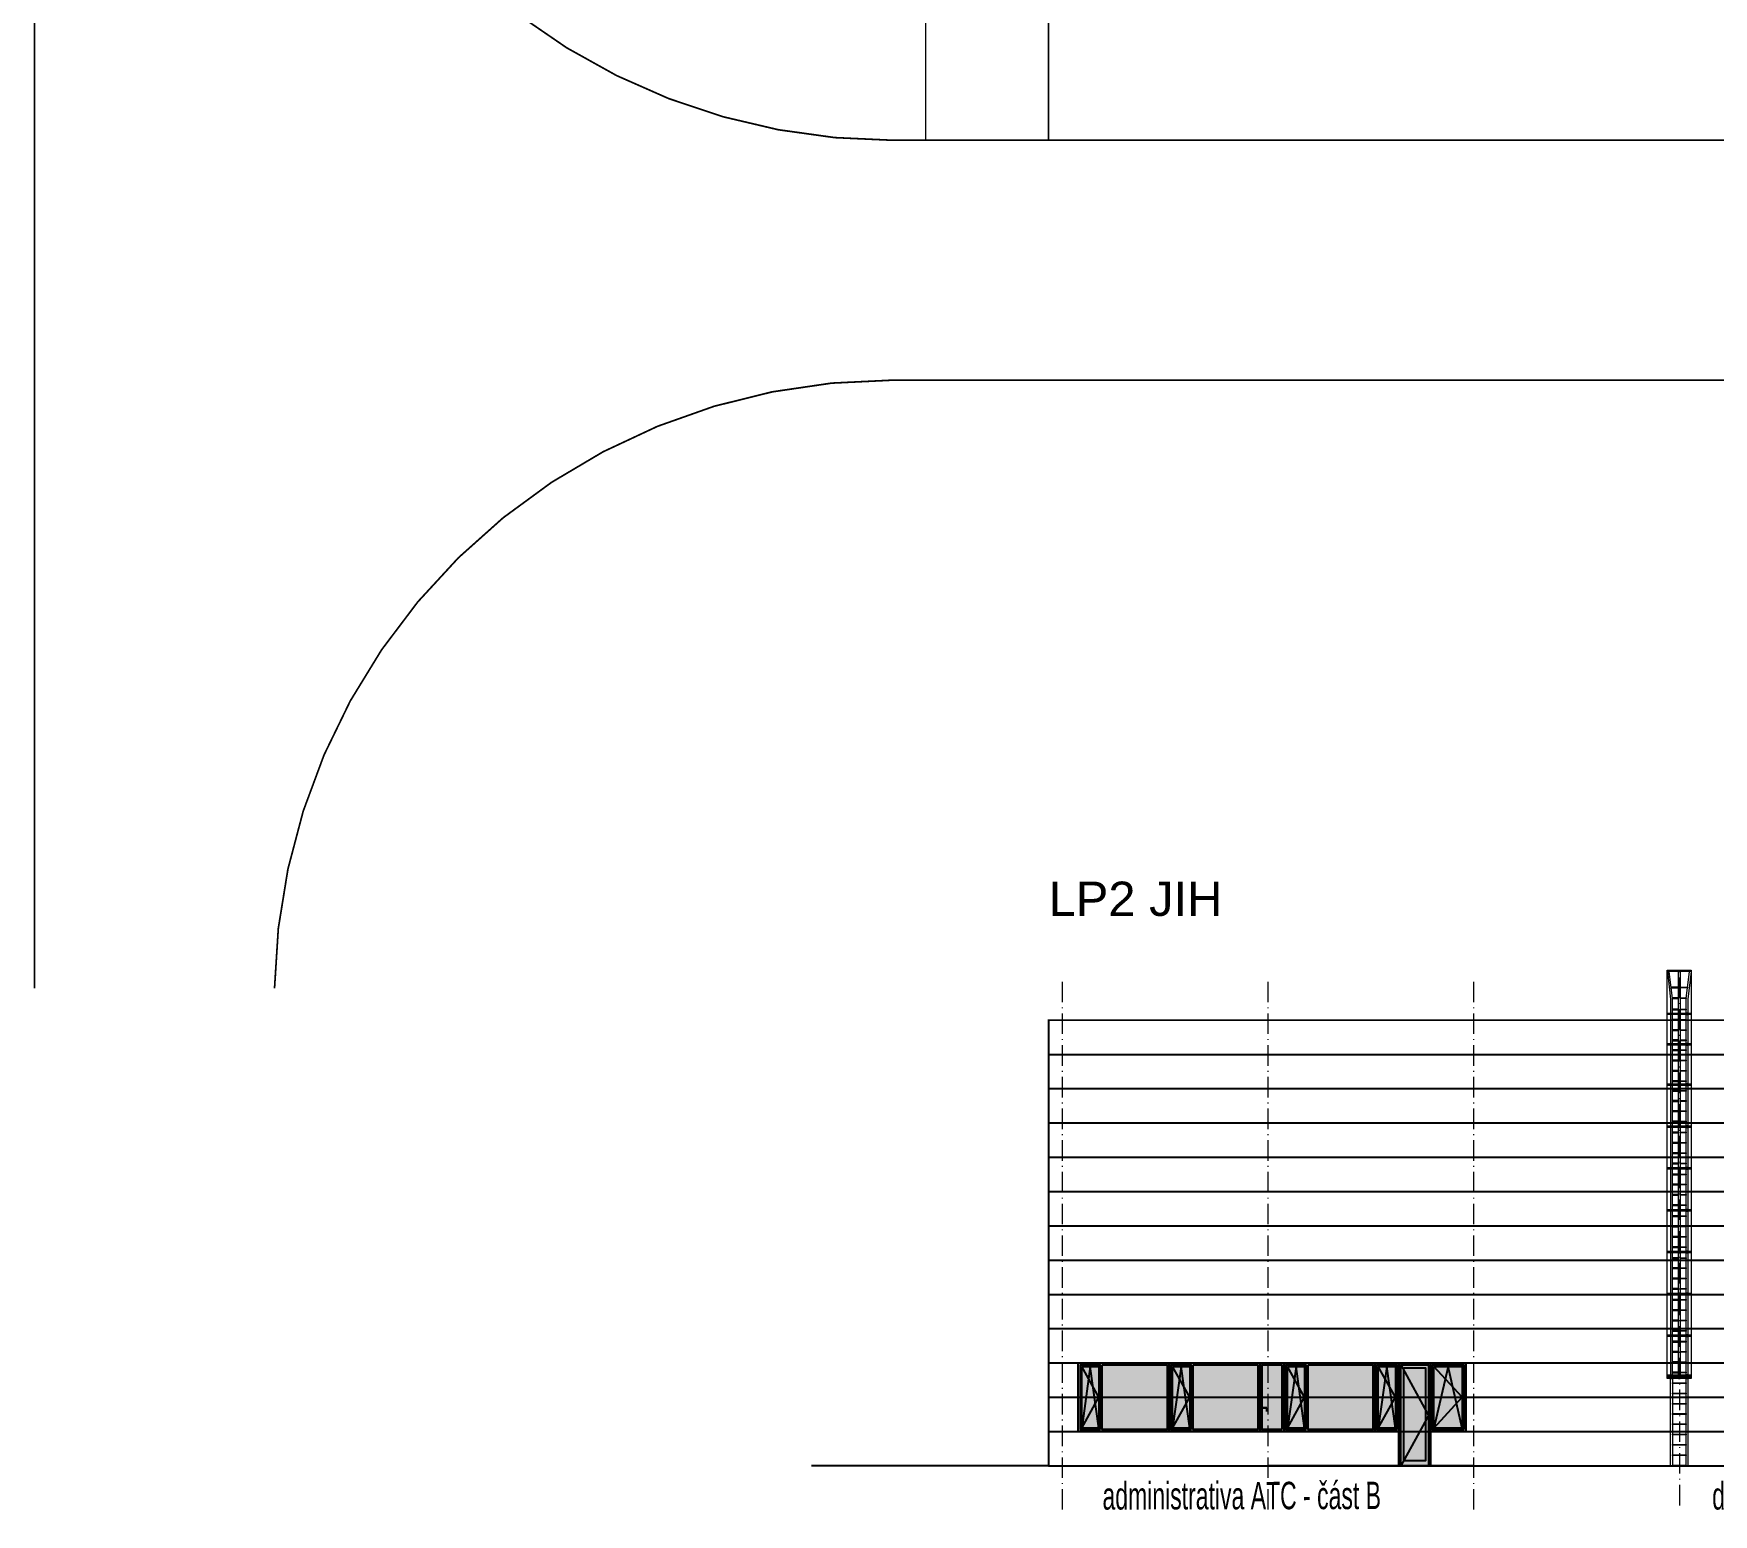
# Model space of a CAD drawing. Header units: millimetres. Extents: x 325046 to 1268204, y 1875583 to 2761998.
# Drawn here: x 676079 to 725072, y 2409279 to 2452473 of the extents above; entities that cross this region are included whole.
import ezdxf

# ---------------------------------------------------------------- set-up
doc = ezdxf.new("R2010")
doc.units = ezdxf.units.MM
doc.header["$LTSCALE"] = 100
doc.linetypes.add('ACAD_ISO10W100', pattern=[18.5, 12, -3, 0.5, -3])
doc.layers.add('__skitz SPOT', color=6, linetype='Continuous', plot=False)
for name, color, linetype in [('FASÁDY - okna - PŮDORYS', 8, 'Continuous'), ('FASÁDY kresba', 7, 'Continuous'), ('OKNA - RASTR', 5, 'Continuous'), ('Popis - dílčí', 5, 'Continuous')]:
    doc.layers.add(name, color=color, linetype=linetype)
for name, color, linetype, lineweight in [('FASÁDY filling', 7, 'Continuous', 5), ('LP FASÁDY kresba', 7, 'Continuous', 13), ('Objekty - osy', 5, 'ACAD_ISO10W100', 20), ('ŠFAF - okna', 8, 'Continuous', 13)]:
    doc.layers.add(name, color=color, linetype=linetype, lineweight=lineweight)
for name, color, linetype, lineweight, true_color in [('Komunikace - obrys - 1.etapa', 7, 'Continuous', 15, 0x901be4), ('Manipulační - obrys - 1. etapa', 7, 'Continuous', 13, 0x1a63a8), ('POŽÁRNÍ ŽEBŘÍK', 7, 'Continuous', 13, 0x4752b3), ('Pěší - obrys - 1. etapa', 7, 'Continuous', 13, 0x1a63a8), ('PŘÍČKY - SDK', 7, 'Continuous', 30, 0x6a1174)]:
    doc.layers.add(name, color=color, linetype=linetype, lineweight=lineweight, true_color=true_color)
doc.styles.add('ARIAL', font='arial.ttf')
doc.styles.add('ROZPISKA', font='arial.ttf', dxfattribs={"width": 0.6})

# ---------------------------------------------------------------- blocks, each defined once
blk = doc.blocks.new('okno 2')
at = {"layer": 'FASÁDY filling'}
h = blk.add_hatch(color=149, dxfattribs=at)
h.paths.add_polyline_path([(554541, 2544670), (552541, 2544670), (552541, 2543970), (554541, 2543970)])
h.paths.add_polyline_path([(554481, 2544030), (552601, 2544030), (552601, 2544610), (554481, 2544610)], flags=16)
h.paths.add_polyline_path([(554481, 2544610), (552601, 2544610), (552601, 2544030), (554481, 2544030)], flags=16)
at = {"layer": 'OKNA - RASTR'}
blk.add_lwpolyline([(552541, 2543970), (552541, 2544670), (554541, 2544670), (554541, 2543970), (552541, 2543970)], dxfattribs=at)
blk.add_lwpolyline([(552601, 2544030), (552601, 2544610), (554481, 2544610), (554481, 2544030)], close=True, dxfattribs=at)
blk = doc.blocks.new('OKNO1')
at = {"layer": 'FASÁDY filling'}
h = blk.add_hatch(color=149, dxfattribs=at)
h.paths.add_polyline_path([(554541, 2542543), (552541, 2542543), (552541, 2539893), (554541, 2539893)])
h.paths.add_polyline_path([(554481, 2541903), (552601, 2541903), (552601, 2542483), (554481, 2542483)], flags=16)
h.paths.add_polyline_path([(554481, 2541843), (554481, 2539953), (552601, 2539953), (552601, 2541843)], flags=16)
h = blk.add_hatch(color=149, dxfattribs=at)
h.paths.add_polyline_path([(554481, 2542483), (552601, 2542483), (552601, 2541903), (554481, 2541903)])
h.paths.add_polyline_path([(554441, 2542443), (554441, 2541943), (552641, 2541943), (552641, 2542443)], flags=16)
at = {"layer": 'ŠFAF - okna'}
h = blk.add_hatch(color=256, dxfattribs=at)
h.set_gradient(color1=(33, 33, 33), color2=(171, 171, 171))
h.paths.add_polyline_path([(554441, 2541943), (554441, 2542443), (552641, 2542443), (552641, 2541943)])
h.paths.add_polyline_path([(552601, 2539953), (554481, 2539953), (554481, 2541843), (552601, 2541843)])
at = {"layer": 'FASÁDY - okna - PŮDORYS'}
blk.add_lwpolyline([(554441, 2542443), (554441, 2541943), (552641, 2541943), (552641, 2542443)], close=True, dxfattribs=at)
blk.add_lwpolyline([(552641, 2541943), (554441, 2542193), (552641, 2542443), (553541, 2541943), (554441, 2542443)], dxfattribs=at)
at = {"layer": 'OKNA - RASTR'}
blk.add_lwpolyline([(554541, 2542543), (554541, 2539893), (552541, 2539893), (552541, 2542543)], close=True, dxfattribs=at)
for points in [[(552601, 2541903), (552601, 2542483), (554481, 2542483), (554481, 2541903), (552601, 2541903)], [(554481, 2541843), (554481, 2539953), (552601, 2539953), (552601, 2541843), (554481, 2541843)]]:
    blk.add_lwpolyline(points, dxfattribs=at)
blk = doc.blocks.new('A$C4ECB046A')
at = {"layer": 'POŽÁRNÍ ŽEBŘÍK'}
for points in [[(700, 14460), (700, 2549), (0, 2549), (0, 14460)], [(696, 14460), (696, 14420), (0, 14420), (0, 14460)], [(375, 14420), (375, 13199), (325, 13199), (325, 14420)], [(113, 13965), (113, 13945), (325, 13945), (325, 13965)], [(587, 13965), (587, 13945), (375, 13945), (375, 13965)], [(150, 13649), (150, 13629), (325, 13629), (325, 13649)], [(150, 13320), (150, 13300), (325, 13300), (325, 13320)], [(550, 13649), (550, 13629), (375, 13629), (375, 13649)], [(550, 13320), (550, 13300), (375, 13300), (375, 13320)], [(700, 13199), (700, 13160), (0, 13160), (0, 13199)], [(100, 13160), (100, 12319), (150, 12319), (150, 13160)], [(150, 13020), (150, 13000), (325, 13000), (325, 13020)], [(375, 13160), (375, 12319), (325, 12319), (325, 13160)], [(550, 13020), (550, 13000), (375, 13000), (375, 13020)], [(600, 13160), (600, 12319), (550, 12319), (550, 13160)], [(700, 12320), (700, 12269), (0, 12269), (0, 12320)], [(100, 12269), (100, 11139), (150, 11139), (150, 12269)], [(150, 12720), (150, 12700), (325, 12700), (325, 12720)], [(150, 12420), (150, 12400), (325, 12400), (325, 12420)], [(375, 12269), (375, 11139), (325, 11139), (325, 12269)], [(550, 12720), (550, 12700), (375, 12700), (375, 12720)], [(550, 12420), (550, 12400), (375, 12400), (375, 12420)], [(600, 12269), (600, 11139), (550, 11139), (550, 12269)], [(150, 12130), (150, 12110), (325, 12110), (325, 12130)], [(150, 11830), (150, 11810), (325, 11810), (325, 11830)], [(550, 12130), (550, 12110), (375, 12110), (375, 12130)], [(550, 11830), (550, 11810), (375, 11810), (375, 11830)], [(150, 11530), (150, 11510), (325, 11510), (325, 11530)], [(550, 11530), (550, 11510), (375, 11510), (375, 11530)], [(700, 11139), (700, 11089), (0, 11089), (0, 11139)], [(100, 11089), (100, 9919), (150, 9919), (150, 11089)], [(150, 11230), (150, 11210), (325, 11210), (325, 11230)], [(150, 10950), (150, 10930), (325, 10930), (325, 10950)], [(375, 11089), (375, 9919), (325, 9919), (325, 11089)], [(550, 11230), (550, 11210), (375, 11210), (375, 11230)], [(550, 10950), (550, 10930), (375, 10930), (375, 10950)], [(600, 11089), (600, 9919), (550, 9919), (550, 11089)], [(150, 10650), (150, 10630), (325, 10630), (325, 10650)], [(150, 10350), (150, 10330), (325, 10330), (325, 10350)], [(550, 10650), (550, 10630), (375, 10630), (375, 10650)], [(550, 10350), (550, 10330), (375, 10330), (375, 10350)], [(700, 9919), (700, 9869), (0, 9869), (0, 9919)], [(100, 9869), (100, 8699), (150, 8699), (150, 9869)], [(150, 10050), (150, 10030), (325, 10030), (325, 10050)], [(375, 9869), (375, 8699), (325, 8699), (325, 9869)], [(550, 10050), (550, 10030), (375, 10030), (375, 10050)], [(600, 9869), (600, 8699), (550, 8699), (550, 9869)], [(150, 9730), (150, 9710), (325, 9710), (325, 9730)], [(150, 9430), (150, 9410), (325, 9410), (325, 9430)], [(550, 9730), (550, 9710), (375, 9710), (375, 9730)], [(550, 9430), (550, 9410), (375, 9410), (375, 9430)], [(150, 9130), (150, 9110), (325, 9110), (325, 9130)], [(150, 8830), (150, 8810), (325, 8810), (325, 8830)], [(550, 9130), (550, 9110), (375, 9110), (375, 9130)], [(550, 8830), (550, 8810), (375, 8810), (375, 8830)], [(700, 8699), (700, 8649), (0, 8649), (0, 8699)], [(100, 8649), (100, 7479), (150, 7479), (150, 8649)], [(150, 8510), (150, 8490), (325, 8490), (325, 8510)], [(375, 8649), (375, 7479), (325, 7479), (325, 8649)], [(550, 8510), (550, 8490), (375, 8490), (375, 8510)], [(600, 8649), (600, 7479), (550, 7479), (550, 8649)], [(150, 8210), (150, 8190), (325, 8190), (325, 8210)], [(150, 7910), (150, 7890), (325, 7890), (325, 7910)], [(550, 8210), (550, 8190), (375, 8190), (375, 8210)], [(550, 7910), (550, 7890), (375, 7890), (375, 7910)], [(700, 7479), (700, 7429), (0, 7429), (0, 7479)], [(100, 7429), (100, 6259), (150, 6259), (150, 7429)], [(150, 7610), (150, 7590), (325, 7590), (325, 7610)], [(375, 7429), (375, 6259), (325, 6259), (325, 7429)], [(550, 7610), (550, 7590), (375, 7590), (375, 7610)], [(600, 7429), (600, 6259), (550, 6259), (550, 7429)], [(150, 7290), (150, 7270), (325, 7270), (325, 7290)], [(150, 6990), (150, 6970), (325, 6970), (325, 6990)], [(550, 7290), (550, 7270), (375, 7270), (375, 7290)], [(550, 6990), (550, 6970), (375, 6970), (375, 6990)], [(150, 6690), (150, 6670), (325, 6670), (325, 6690)], [(150, 6390), (150, 6370), (325, 6370), (325, 6390)], [(550, 6690), (550, 6670), (375, 6670), (375, 6690)], [(550, 6390), (550, 6370), (375, 6370), (375, 6390)], [(700, 6259), (700, 6209), (0, 6209), (0, 6259)], [(100, 6209), (100, 5039), (150, 5039), (150, 6209)], [(150, 6070), (150, 6050), (325, 6050), (325, 6070)], [(375, 6209), (375, 5039), (325, 5039), (325, 6209)], [(550, 6070), (550, 6050), (375, 6050), (375, 6070)], [(600, 6209), (600, 5039), (550, 5039), (550, 6209)], [(150, 5770), (150, 5750), (325, 5750), (325, 5770)], [(150, 5470), (150, 5450), (325, 5450), (325, 5470)], [(550, 5770), (550, 5750), (375, 5750), (375, 5770)], [(550, 5470), (550, 5450), (375, 5450), (375, 5470)], [(700, 5039), (700, 4989), (0, 4989), (0, 5039)], [(100, 4989), (100, 3819), (150, 3819), (150, 4989)], [(150, 5170), (150, 5150), (325, 5150), (325, 5170)], [(375, 4989), (375, 3819), (325, 3819), (325, 4989)], [(550, 5170), (550, 5150), (375, 5150), (375, 5170)], [(600, 4989), (600, 3819), (550, 3819), (550, 4989)], [(150, 4850), (150, 4830), (325, 4830), (325, 4850)], [(150, 4550), (150, 4530), (325, 4530), (325, 4550)], [(550, 4850), (550, 4830), (375, 4830), (375, 4850)], [(550, 4550), (550, 4530), (375, 4530), (375, 4550)], [(150, 4250), (150, 4230), (325, 4230), (325, 4250)], [(150, 3950), (150, 3930), (325, 3930), (325, 3950)], [(550, 4250), (550, 4230), (375, 4230), (375, 4250)], [(550, 3950), (550, 3930), (375, 3930), (375, 3950)], [(700, 3819), (700, 3769), (0, 3769), (0, 3819)], [(100, 3769), (100, 2599), (150, 2599), (150, 3769)], [(150, 3630), (150, 3610), (325, 3610), (325, 3630)], [(375, 3769), (375, 2599), (325, 2599), (325, 3769)], [(550, 3630), (550, 3610), (375, 3610), (375, 3630)], [(600, 3769), (600, 2599), (550, 2599), (550, 3769)], [(150, 3330), (150, 3310), (325, 3310), (325, 3330)], [(150, 3030), (150, 3010), (325, 3010), (325, 3030)], [(550, 3330), (550, 3310), (375, 3310), (375, 3330)], [(550, 3030), (550, 3010), (375, 3010), (375, 3030)], [(700, 2656), (700, 2606), (0, 2606), (0, 2656)], [(700, 2599), (700, 2549), (0, 2549), (0, 2599)], [(100, 2549), (100, 2656), (150, 2656), (150, 2549)], [(150, 2549), (150, 3), (100, 3), (100, 2549)], [(150, 2730), (150, 2710), (325, 2710), (325, 2730)], [(375, 2549), (375, 2656), (325, 2656), (325, 2549)], [(550, 2730), (550, 2710), (375, 2710), (375, 2730)], [(600, 2549), (600, 2656), (550, 2656), (550, 2549)], [(600, 2549), (600, 3), (550, 3), (550, 2549)], [(550, 2420), (550, 2400), (150, 2400), (150, 2420)], [(550, 2120), (550, 2100), (150, 2100), (150, 2120)], [(550, 1820), (550, 1800), (150, 1800), (150, 1820)], [(550, 1520), (550, 1500), (150, 1500), (150, 1520)], [(550, 1220), (550, 1200), (150, 1200), (150, 1220)], [(550, 920), (550, 900), (150, 900), (150, 920)], [(550, 620), (550, 600), (150, 600), (150, 620)], [(550, 320), (550, 300), (150, 300), (150, 320)], [(550, 20), (550, 0), (150, 0), (150, 20)]]:
    blk.add_lwpolyline(points, close=True, dxfattribs=at)
for points in [[(4, 14420), (100, 13613), (100, 13199), (150, 13199), (150, 13629), (55, 14420)], [(696, 14420), (600, 13613), (600, 13199), (550, 13199), (550, 13629), (645, 14420)], [(375, 13965), (375, 13945)]]:
    blk.add_lwpolyline(points, dxfattribs=at)

msp = doc.modelspace()

# ---------------------------------------------------------------- hatches: boundary and pattern name
at = {"layer": 'FASÁDY filling', "true_color": 0x373f43}
h = msp.add_hatch(color=149, dxfattribs=at)
h.paths.add_polyline_path([(715198.7, 2413697.4), (715198.7, 2411697.4), (715898.7, 2411697.4), (715898.7, 2413697.4)])
h.paths.add_polyline_path([(715838.7, 2413637.4), (715838.7, 2411757.4), (715258.7, 2411757.4), (715258.7, 2413637.4)], flags=16)
h = msp.add_hatch(color=149, dxfattribs=at)
h.paths.add_polyline_path([(715258.7, 2413637.4), (715258.7, 2411757.4), (715838.7, 2411757.4), (715838.7, 2413637.4)])
h.paths.add_polyline_path([(715298.7, 2413597.4), (715798.7, 2413597.4), (715798.7, 2411797.4), (715298.7, 2411797.4)], flags=16)
h = msp.add_hatch(color=149, dxfattribs=at)
h.paths.add_polyline_path([(716758.7, 2413637.4), (715958.7, 2413637.4), (715958.7, 2410697.4), (716758.7, 2410697.4)], flags=17)
h.paths.add_polyline_path([(716678.7, 2413557.4), (716678.7, 2410837.4), (716038.7, 2410837.4), (716038.7, 2413557.4)], flags=16)
h.paths.add_polyline_path([(716818.7, 2413697.4), (715898.7, 2413697.4), (715898.7, 2410697.4), (715958.7, 2410697.4), (715958.7, 2413637.4), (716758.7, 2413637.4), (716758.7, 2410697.4), (716818.7, 2410697.4)])
h = msp.add_hatch(color=149, dxfattribs=at)
h.paths.add_polyline_path([(716818.7, 2413697.4), (716818.7, 2411697.4), (717848.7, 2411697.4), (717848.7, 2413697.4)])
h.paths.add_polyline_path([(717788.7, 2413637.4), (717788.7, 2411757.4), (716878.7, 2411757.4), (716878.7, 2413637.4)], flags=16)
h = msp.add_hatch(color=149, dxfattribs=at)
h.paths.add_polyline_path([(716878.7, 2411757.4), (717788.7, 2411757.4), (717788.7, 2413637.4), (716878.7, 2413637.4)])
h.paths.add_polyline_path([(716918.7, 2413597.4), (717748.7, 2413597.4), (717748.7, 2411797.4), (716918.7, 2411797.4)], flags=16)
at = {"layer": 'FASÁDY kresba'}
h = msp.add_hatch(dxfattribs=at)
h.set_pattern_fill('_USER', color=256, scale=1000, angle=540, pattern_type=0)
h.set_pattern_definition([(180, (-290938.6, -268302.6), (-4e-13, -1000), [])])
h.paths.add_polyline_path([(753878.7, 2423696.4), (753878.7, 2423697.4), (705683.7, 2423697.4), (705683.7, 2410697.4), (778448.7, 2410697.4), (778448.7, 2423696.4), (772518.7, 2423680.7), (772518.5, 2423696.4)])
at = {"layer": 'ŠFAF - okna'}
h = msp.add_hatch(color=256, dxfattribs=at)
h.set_gradient(color1=(33, 33, 33), color2=(171, 171, 171), rotation=90)
h.paths.add_polyline_path([(715298.7, 2413597.4), (715798.7, 2413597.4), (715798.7, 2411797.4), (715298.7, 2411797.4)])
h = msp.add_hatch(color=256, dxfattribs=at)
h.set_gradient(color1=(33, 33, 33), color2=(171, 171, 171), rotation=90)
h.paths.add_polyline_path([(716678.7, 2413557.4), (716038.7, 2413557.4), (716038.7, 2410837.4), (716678.7, 2410837.4)])
h = msp.add_hatch(color=256, dxfattribs=at)
h.set_gradient(color1=(33, 33, 33), color2=(171, 171, 171), rotation=90)
h.paths.add_polyline_path([(716918.7, 2413597.4), (717748.7, 2413597.4), (717748.7, 2411797.4), (716918.7, 2411797.4)])

# ---------------------------------------------------------------- linework, layer by layer
at = {"layer": '__skitz SPOT', "ltscale": 200}
msp.add_line((705683.7, 2410697.4), (698767.6, 2410697.4), dxfattribs=at)
at = {"layer": 'FASÁDY - okna - PŮDORYS'}
for points in [[(715798.7, 2411797.4), (715548.7, 2413597.4), (715298.7, 2411797.4), (715798.7, 2412697.4), (715298.7, 2413597.4)], [(715958.7, 2413637.4), (716758.7, 2412167.4), (715958.7, 2410697.4)], [(717748.7, 2411797.4), (717338.4, 2413597.4), (716918.7, 2411797.4), (717748.7, 2412697.4), (716918.7, 2413597.4)]]:
    msp.add_lwpolyline(points, dxfattribs=at)
for points in [[(715298.7, 2413597.4), (715798.7, 2413597.4), (715798.7, 2411797.4), (715298.7, 2411797.4)], [(716918.7, 2413597.4), (717748.7, 2413597.4), (717748.7, 2411797.4), (716918.7, 2411797.4)]]:
    msp.add_lwpolyline(points, close=True, dxfattribs=at)
at = {"layer": 'FASÁDY kresba'}
for p in [(705683.7, 2410697.4), (718078.7, 2410697.4)]:
    msp.add_line(p, (712078.7, 2410697.4), dxfattribs=at)
at = {"layer": 'FASÁDY kresba', "ltscale": 20, "const_width": 50}
for points in [[(778448.7, 2410697.4), (778448.7, 2423697.4), (705683.7, 2423697.4), (705683.7, 2410697.4)], [(698767.6, 2410697.4), (730078.6, 2410697.4), (730628.5, 2410097.4), (741528.5, 2410097.4), (742078.5, 2409597.2), (754078.7, 2409597.3)]]:
    msp.add_lwpolyline(points, dxfattribs=at)
at = {"layer": 'Komunikace - obrys - 1.etapa', "const_width": 50}
msp.add_lwpolyline([(683105.6, 2424627.7, -0.409908), (701103.7, 2442362.7), (756229.3, 2442362.7, 0.1823104), (779342.4, 2451080, -0.3771817), (799815.1, 2451079.1, 0.1851001), (823594.2, 2442320.1), (995603.3, 2442362.7), (995601.3, 2449363.8), (830802.7, 2449363.2, -0.1831268), (804292.9, 2459409.4, 0.3789644), (775131.9, 2459409.3, -0.1831263), (748622.2, 2449362.9), (701103.7, 2449362.7, -0.4142146), (683103.7, 2467362.7), (683287.9, 2588698.6, -0.4137746), (706988.3, 2612362.6), (1097273.7, 2612362.7), (1097273.8, 2619345.1), (706104.2, 2619344.9, 0.414219), (676103.7, 2589344.9), (676103.7, 2424627.7)], format="xyb", dxfattribs=at)
at = {"layer": 'Manipulační - obrys - 1. etapa'}
msp.add_lwpolyline([(1078473.7, 2536304.3), (1020165.4, 2469009.6), (1008323.1, 2455342.1, -0.2227545), (1001625.4, 2452363.4), (995702.1, 2452358.5), (995702.1, 2449363.8), (830802.7, 2449363.2, -0.1831287), (804292.9, 2459409.4, 0.3789665), (775131.9, 2459409.3, -0.1831282), (748622.2, 2449362.9), (705683.7, 2449362.8), (705683.7, 2470422.7), (1018473.7, 2470422.7), (1018513.7, 2494382.7), (1018473.7, 2542472.7), (1018473.7, 2542472.7), (1018473.7, 2542472.7), (1018473.7, 2542472.7), (1018578.7, 2542472.7)], format="xyb", dxfattribs=at)
at = {"layer": 'Objekty - osy', "ltscale": 0.5}
for p, q in [((706078.7, 2424817.2), (706078.7, 2409278.7)), ((712078.7, 2424817.2), (712078.7, 2409278.7)), ((718078.7, 2424817.2), (718078.7, 2409278.7)), ((724078.7, 2424942.9), (724078.7, 2409404.4))]:
    msp.add_line(p, q, dxfattribs=at)
at = {"layer": 'OKNA - RASTR'}
for points in [[(715198.7, 2413697.4), (715898.7, 2413697.4), (715898.7, 2411697.4), (715198.7, 2411697.4)], [(716038.7, 2413557.4), (716678.7, 2413557.4), (716678.7, 2410837.4), (716038.7, 2410837.4)], [(716818.7, 2413697.4), (717848.7, 2413697.4), (717848.7, 2411697.4), (716818.7, 2411697.4)]]:
    msp.add_lwpolyline(points, close=True, dxfattribs=at)
for points in [[(715838.7, 2411757.4), (715258.7, 2411757.4), (715258.7, 2413637.4), (715838.7, 2413637.4), (715838.7, 2411757.4)], [(715898.7, 2413697.4), (716818.7, 2413697.4), (716818.7, 2410697.4), (715898.7, 2410697.4), (715898.7, 2413697.4)], [(715958.7, 2410697.4), (715958.7, 2413637.4), (716758.7, 2413637.4), (716758.7, 2410697.4)], [(717788.7, 2411757.4), (716878.7, 2411757.4), (716878.7, 2413637.4), (717788.7, 2413637.4), (717788.7, 2411757.4)]]:
    msp.add_lwpolyline(points, dxfattribs=at)
at = {"layer": 'Pěší - obrys - 1. etapa'}
msp.add_lwpolyline([(705603.7, 2449362.8), (702103.7, 2449362.7), (702103.7, 2467362.7), (683103.7, 2467362.7), (683103.7, 2470362.7), (702103.7, 2470362.7), (702103.7, 2591362.7), (683291.9, 2591362.7), (683865.8, 2594362.7), (702103.7, 2594362.7), (702103.7, 2611836), (705683.7, 2612324.5), (705683.7, 2449362.8)], dxfattribs=at)
at = {"layer": 'PŘÍČKY - SDK'}
for p, q in [((711900.6, 2412383.2), (712050.6, 2412383.2)), ((712050.6, 2412383.2), (712050.6, 2412283.2))]:
    msp.add_line(p, q, dxfattribs=at)

# ---------------------------------------------------------------- block references
at = {"layer": 'OKNA - RASTR', "rotation": 90}
for name, p in [('OKNO1', (3249091.4, 1859156.1)), ('OKNO1', (3251741.4, 1859156.1)), ('okno 2', (3256518.7, 1859156.1)), ('OKNO1', (3255091.4, 1859156.1))]:
    msp.add_blockref(name, p, dxfattribs=at)
at = {"layer": 'POŽÁRNÍ ŽEBŘÍK', "ltscale": 100}
msp.add_blockref('A$C4ECB046A', (723725.3, 2410697.4), dxfattribs=at)

# ---------------------------------------------------------------- texts
at = {"layer": 'LP FASÁDY kresba', "insert": (705682.7, 2426722.1), "char_height": 1000, "width": 9391.301, "attachment_point": 7, "style": 'ARIAL'}
msp.add_mtext('{\\W1.02;LP2\\~JIH}', dxfattribs=at)
at = {"layer": 'Popis - dílčí', "char_height": 800, "attachment_point": 7, "rotation": 0.1087, "style": 'ROZPISKA'}
for s, insert in [('administrativa ATC - část B', (707254.7, 2409408)), ('drive in ', (725038.4, 2409408))]:
    msp.add_mtext(s, dxfattribs=dict(at, insert=insert))

doc.saveas('drawing.dxf')
